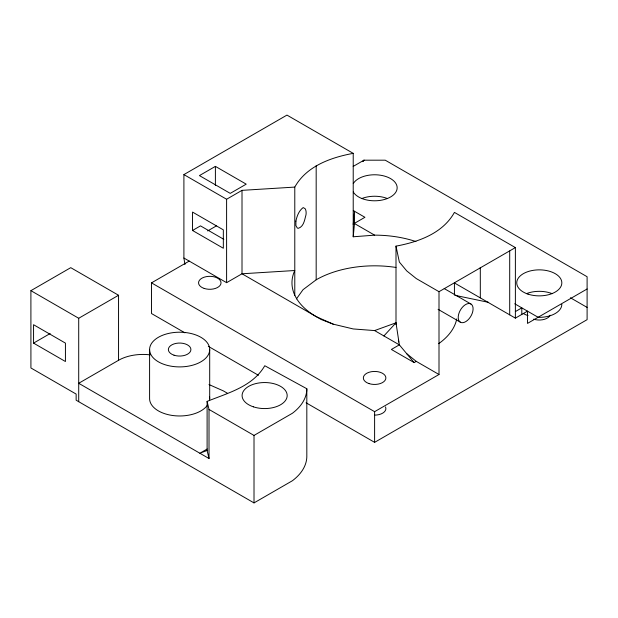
<?xml version="1.0" encoding="UTF-8"?>
<svg xmlns="http://www.w3.org/2000/svg" width="618" height="618" viewBox="0 0 618 618"><rect width="100%" height="100%" fill="white"/><g stroke="black" fill="none" stroke-linecap="round" stroke-linejoin="round"><path stroke-width="0.93" d="M353.218 224.512L354.485 211.263L354.485 223.531L353.218 236.779L374.608 235.149A82.642 47.71 0 0 1 415.929 241.545M294.786 295.435L294.786 187.092C306.482 166.08 330.862 157.497 353.218 153.357L353.218 236.779M296.439 298.88L303.044 289.68L316.177 279.792A82.642 47.71 0 0 1 395.999 267.447M383.894 335.937L395.999 322.812L399.352 344.859L414.13 362.588L416.254 361.368L439.004 374.5L439.004 291.688L515.381 247.594L515.381 318.131L527.486 311.148L527.486 323.415L587.1 288.992M184.936 264.581L183.901 258.023L183.901 174.593L286.961 115.095L353.218 153.357M215.396 166.373L199.429 175.589L230.244 193.38L246.211 184.156L215.396 166.373L215.396 185.485M30.9 290.669L70.746 267.664L118.556 295.265L118.556 360.286L78.71 383.291L209.015 458.517L209.015 409.448L207.107 401.383C227.965 392.971 252.777 386.559 264.774 365.732L306.822 388.745L306.822 456.215A69.757 40.278 0 0 1 292.376 480.758L254.013 502.905L76.145 400.209L76.145 394.075L30.923 367.973L30.9 290.669L78.71 318.27L118.556 295.265M183.901 174.593L226.605 199.251L242.009 190.352L294.786 187.092M192.522 230.475L223.337 248.258L223.337 229.857L192.522 212.074L192.522 230.475L200.495 225.871L223.809 239.336M207.663 230.931L216.431 225.871M33.557 343.114L65.431 361.515L65.431 343.114L33.557 324.713L33.557 343.114L50.158 333.527M184.921 332.832L151.495 313.535L151.495 282.859L189.216 261.09M353.195 166.412L363.987 160.186L385.238 160.186L587.1 276.725L587.1 319.668L374.608 442.349L306.088 402.789M183.901 258.023L226.605 282.673L242.009 273.782L294.786 270.514A82.642 47.71 0 0 0 316.177 316.601M207.223 448.992L199.861 453.241L207.107 450.46L207.107 401.383M209.015 409.448L254.013 435.427L292.376 413.28A69.757 40.278 0 0 0 306.822 388.745M515.35 311.596L521.808 307.864L521.808 314.423M151.495 282.859L374.608 411.673L439.004 374.5M242.009 190.352L242.009 273.782L321.205 319.506L333.287 324.18L353.218 328.946L374.608 330.576L395.999 322.812M395.999 324.566L395.999 246.134C418.355 241.993 442.743 233.411 454.431 212.399L515.381 247.594M455.358 295.404L488.668 302.364M316.424 316.74L333.287 324.18M208.984 384.55L223.322 390.87L227.463 393.264M570.414 297.768L587.1 307.401M353.28 210.568L364.929 217.297L354.307 223.43L374.608 235.149M514.74 303.786L538.108 317.281M515.381 318.131L454.431 282.944L454.431 295.211M439.004 291.688L416.254 278.556L406.737 270.916L399.352 262.047L395.999 246.134M438.077 309.324L460.402 322.21M374.608 330.576L399.352 344.859L391.379 349.456L414.13 362.588M208.32 346.343L258.455 375.288M444.195 288.552L470.916 303.994A10.521 6.072 -60 0 1 467.579 320.286A10.521 6.072 -60 0 1 458.471 315.033A10.521 6.072 -60 0 1 470.916 303.994M406.737 353.72L416.254 361.368M207.107 450.46L209.015 458.517M398.363 340.178L398.757 342.048M480.302 267.37L480.325 297.891M509.703 250.985L509.703 314.856M374.608 411.673L374.608 442.349M316.177 165.701L316.177 279.792M254.013 435.427L254.013 502.905M226.605 199.251L226.605 282.673M209.695 349.556A30.05 17.35 0 0 1 164.62 364.581A30.05 17.35 0 0 1 164.62 334.531A30.05 17.35 0 0 1 209.695 349.556L209.695 398.625M149.595 349.556L149.595 398.625A30.05 17.35 0 0 0 173.782 415.644A30.05 17.35 0 0 0 207.409 405.269M78.71 318.27L78.71 401.692M456.733 318.873A82.642 47.71 0 0 1 438.672 343.67M385.493 406.922A11.271 6.504 0 0 1 374.608 415.118M550.174 315.219A11.271 6.504 0 0 1 533.658 319.166M353.264 183.608A22.542 13.009 0 0 1 387.934 177.289A22.542 13.009 0 0 1 387.934 198.278A22.542 13.009 0 0 1 353.264 191.966M361.684 198.594A22.542 13.009 0 0 1 387.532 198.594M561.832 304.334A22.542 13.009 0 0 1 537.614 317.304M528.019 315.597A22.542 13.009 0 0 1 523.353 313.535M526.366 293.674A22.542 13.009 0 0 1 552.214 293.674M209.533 396.818A30.05 17.35 0 0 1 209.533 400.433M118.556 360.286A34.616 19.985 0 0 1 150.174 354.863M295.906 221.167L295.906 225.616L297.312 228.057L298.44 228.297C303.979 226.381 304.589 219.699 305.987 214.848A10.436 5.423 -68.1 0 0 305.114 208.683L303.191 207.571C298.95 210.622 296.887 216.153 295.906 221.167M363.987 160.186L362.689 161.599L363.987 160.186M368.977 383.577A11.271 6.504 0 0 0 385.879 377.938A11.271 6.504 0 0 0 368.977 372.306A11.271 6.504 0 0 0 368.977 383.577M528.019 294.129A22.542 13.009 0 0 0 561.832 282.859A22.542 13.009 0 0 0 528.019 271.596A22.542 13.009 0 0 0 528.019 294.129M174.006 355.188A11.271 6.504 0 0 0 190.908 349.556A11.271 6.504 0 0 0 174.006 343.917A11.271 6.504 0 0 0 174.006 355.188M253.372 406.829A22.542 13.009 0 0 0 287.177 395.559A22.542 13.009 0 0 0 253.372 384.288A22.542 13.009 0 0 0 253.372 406.829M204.179 288.428A11.232 6.481 0 0 0 221.028 282.812A11.232 6.481 0 0 0 204.179 277.196A11.232 6.481 0 0 0 204.179 288.428"/></g></svg>
